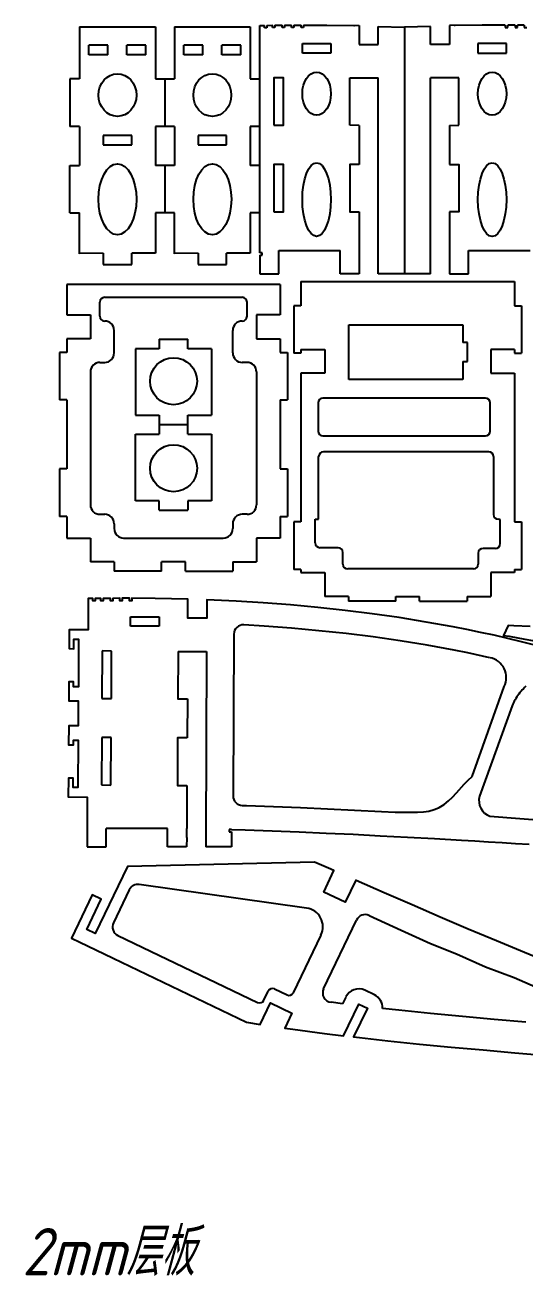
# Model space of a CAD drawing. Header units: millimetres. Extents: x 87 to 387, y 281 to 549.
# Drawn here: x 86.9 to 192.2, y 280.6 to 544.2 of the extents above; entities that cross this region are included whole.
import ezdxf

# ---------------------------------------------------------------- set-up
doc = ezdxf.new("R2010")
doc.units = ezdxf.units.MM
doc.layers.add('2mm层板', color=1, linetype='Continuous')
doc.styles.add('工程文字', font='gbeitc.shx', dxfattribs={"bigfont": 'gbcbig.shx'})

msp = doc.modelspace()

# ---------------------------------------------------------------- linework, layer by layer
at = {"layer": '2mm层板'}
for p, q in [((98.35, 543.83), (98.35, 532.82)), ((114.35, 543.83), (114.35, 532.82)), ((118.35, 543.83), (118.35, 532.82)), ((134.35, 543.83), (134.35, 532.82)), ((136.35, 498.26), (136.35, 544.06)), ((137.31, 543.6), (137.31, 544.08)), ((137.81, 543.6), (137.31, 543.6)), ((137.81, 544.1), (137.81, 543.6)), ((139, 543.63), (139, 544.12)), ((139.5, 543.63), (139, 543.63)), ((139.5, 544.13), (139.5, 543.63)), ((141.05, 543.65), (141.05, 544.15)), ((141.55, 543.65), (141.05, 543.65)), ((141.55, 544.15), (141.55, 543.65)), ((143.01, 543.67), (143.01, 544.17)), ((143.51, 543.67), (143.01, 543.67)), ((143.51, 544.17), (143.51, 543.67)), ((145.05, 543.68), (145.05, 544.18)), ((145.55, 543.68), (145.05, 543.68)), ((145.55, 544.18), (145.55, 543.68)), ((157.32, 544.08), (157.32, 540.08)), ((161.32, 540.08), (161.32, 543.9)), ((166.82, 543.7), (166.82, 491.8)), ((172.32, 540.08), (172.32, 543.9)), ((176.32, 544.08), (176.32, 540.08)), ((188.09, 544.18), (188.09, 543.68)), ((188.09, 543.68), (188.59, 543.68)), ((188.59, 543.68), (188.59, 544.18)), ((190.14, 544.17), (190.14, 543.67)), ((190.14, 543.67), (190.64, 543.67)), ((190.64, 543.67), (190.64, 544.17)), ((192.09, 544.15), (192.09, 543.65)), ((192.09, 543.65), (192.59, 543.65)), ((145.32, 538.27), (145.32, 540.27)), ((145.32, 540.27), (151.32, 540.27)), ((151.32, 540.27), (151.32, 538.27)), ((188.32, 540.27), (182.32, 540.27)), ((182.32, 540.27), (182.32, 538.27)), ((188.32, 538.27), (188.32, 540.27)), ((100.35, 537.93), (100.35, 539.93)), ((104.35, 539.93), (100.35, 539.93)), ((104.35, 537.93), (100.35, 537.93)), ((104.35, 537.93), (104.35, 539.93)), ((108.35, 537.93), (108.35, 539.93)), ((112.35, 539.93), (108.35, 539.93)), ((112.35, 537.93), (108.35, 537.93)), ((112.35, 537.93), (112.35, 539.93)), ((120.35, 537.93), (120.35, 539.93)), ((124.35, 539.93), (120.35, 539.93)), ((124.35, 537.93), (120.35, 537.93)), ((124.35, 537.93), (124.35, 539.93)), ((128.35, 537.93), (128.35, 539.93)), ((132.35, 539.93), (128.35, 539.93)), ((132.35, 537.93), (128.35, 537.93)), ((132.35, 537.93), (132.35, 539.93)), ((151.32, 538.27), (145.32, 538.27)), ((157.32, 540.08), (161.32, 540.08)), ((176.32, 540.08), (172.32, 540.08)), ((182.32, 538.27), (188.32, 538.27)), ((98.35, 532.82), (96.35, 532.82)), ((96.35, 532.82), (96.35, 522.82)), ((114.35, 532.82), (118.35, 532.82)), ((116.35, 532.82), (116.35, 522.82)), ((134.35, 532.82), (136.35, 532.82)), ((155.32, 523.06), (155.32, 533.05)), ((155.32, 533.05), (161.32, 533.05)), ((161.32, 491.8), (161.32, 533.08)), ((172.32, 491.8), (172.32, 533.08)), ((178.32, 533.05), (172.32, 533.05)), ((178.32, 523.06), (178.32, 533.05)), ((98.35, 522.82), (96.35, 522.82)), ((98.35, 522.82), (98.35, 514.59)), ((118.35, 522.82), (114.35, 522.82)), ((114.35, 522.82), (114.35, 514.59)), ((118.35, 522.82), (118.35, 514.59)), ((136.35, 522.82), (134.35, 522.82)), ((134.35, 522.82), (134.35, 514.59)), ((157.32, 523.05), (155.32, 523.06)), ((157.32, 523.05), (157.32, 514.82)), ((176.32, 523.05), (178.32, 523.06)), ((176.32, 523.05), (176.32, 514.82)), ((109.35, 520.93), (103.35, 520.93)), ((103.35, 520.93), (103.35, 518.93)), ((109.35, 518.93), (109.35, 520.93)), ((129.35, 520.93), (123.35, 520.93)), ((123.35, 520.93), (123.35, 518.93)), ((129.35, 518.93), (129.35, 520.93)), ((103.35, 518.93), (109.35, 518.93)), ((123.35, 518.93), (129.35, 518.93)), ((96.35, 514.59), (98.35, 514.59)), ((118.35, 514.59), (114.35, 514.59)), ((136.35, 514.59), (134.35, 514.59)), ((96.35, 504.59), (98.35, 504.59)), ((118.35, 504.59), (114.35, 504.59)), ((136.35, 504.59), (134.35, 504.59)), ((157.32, 504.82), (157.32, 491.8)), ((176.32, 504.82), (176.32, 491.8)), ((136.35, 496.21), (136.35, 498.26)), ((103.35, 496.09), (98.35, 496.07)), ((103.35, 496.09), (103.35, 493.7)), ((114.35, 496.13), (109.35, 496.11)), ((109.35, 493.7), (109.35, 496.11)), ((123.35, 496.09), (118.35, 496.07)), ((123.35, 496.09), (123.35, 493.7)), ((134.35, 496.13), (129.35, 496.11)), ((129.35, 493.7), (129.35, 496.11)), ((136.85, 496.21), (136.35, 496.21)), ((136.35, 495.71), (136.35, 494.21)), ((136.35, 495.71), (136.85, 495.71)), ((136.85, 495.71), (136.85, 496.21)), ((140.35, 495.65), (140.35, 496.65)), ((140.35, 496.65), (153.32, 496.65)), ((140.35, 491.8), (140.35, 495.65)), ((153.32, 495.65), (153.32, 496.65)), ((153.32, 491.8), (153.32, 495.65)), ((180.32, 495.65), (180.32, 496.65)), ((180.32, 496.65), (193.3, 496.65)), ((180.32, 491.8), (180.32, 495.65)), ((103.35, 493.7), (109.35, 493.7)), ((123.35, 493.7), (129.35, 493.7)), ((136.35, 494.21), (136.35, 491.8)), ((136.35, 491.8), (140.35, 491.8)), ((157.32, 491.8), (153.32, 491.8)), ((172.32, 491.8), (161.32, 491.8)), ((176.32, 491.8), (180.32, 491.8)), ((95.66, 489.49), (95.66, 483.1)), ((140.66, 489.49), (95.66, 489.49)), ((140.66, 489.49), (140.66, 483.1)), ((145.03, 490.13), (190.03, 490.13)), ((145.03, 490.13), (145.03, 485.05)), ((190.03, 490.13), (190.03, 485.05)), ((102.66, 482.82), (102.66, 485.82)), ((103.66, 486.82), (132.66, 486.82)), ((133.66, 482.82), (133.66, 485.82)), ((145.03, 485.05), (143.53, 485.05)), ((143.53, 485.05), (143.53, 475.05)), ((190.03, 485.05), (191.53, 485.05)), ((191.53, 485.05), (191.53, 475.05)), ((95.66, 483.1), (100.66, 483.1)), ((100.66, 483.1), (100.66, 478.1)), ((140.66, 483.1), (135.66, 483.1)), ((135.66, 483.1), (135.66, 478.1)), ((103.66, 481.82), (103.66, 481.82)), ((105.66, 475.1), (105.66, 479.82)), ((130.66, 475.1), (130.66, 479.82)), ((132.66, 481.82), (132.66, 481.82)), ((155.13, 481.03), (179.13, 481.03)), ((155.13, 469.53), (155.13, 481.03)), ((179.13, 481.03), (179.13, 477.28)), ((95.66, 478.1), (95.66, 475.21)), ((100.66, 478.1), (95.66, 478.1)), ((115.17, 477.97), (115.17, 475.97)), ((115.17, 477.97), (121.17, 477.97)), ((121.17, 475.97), (121.17, 477.97)), ((135.66, 478.1), (140.66, 478.1)), ((140.66, 478.1), (140.66, 475.21)), ((180.13, 477.28), (179.13, 477.28)), ((180.13, 473.28), (180.13, 477.28)), ((94.16, 475.21), (94.16, 465.21)), ((95.66, 475.21), (94.16, 475.21)), ((110.17, 475.97), (110.17, 461.97)), ((115.17, 475.97), (110.17, 475.97)), ((126.17, 475.97), (121.17, 475.97)), ((126.17, 475.97), (126.17, 461.97)), ((140.66, 475.21), (142.16, 475.21)), ((142.16, 475.21), (142.16, 465.21)), ((145.03, 475.05), (143.53, 475.05)), ((145.03, 475.82), (145.03, 475.05)), ((145.03, 475.82), (150.03, 475.82)), ((150.03, 475.82), (150.03, 470.82)), ((190.03, 475.82), (185.03, 475.82)), ((185.03, 475.82), (185.03, 470.82)), ((190.03, 475.82), (190.03, 475.05)), ((190.03, 475.05), (191.53, 475.05)), ((102.66, 473.1), (103.66, 473.1)), ((133.66, 473.1), (132.66, 473.1)), ((179.13, 473.28), (179.13, 469.53)), ((179.13, 473.28), (180.13, 473.28)), ((100.66, 471.1), (100.66, 443.1)), ((135.66, 471.1), (135.66, 443.1)), ((145.03, 470.82), (145.03, 439.5)), ((150.03, 470.82), (145.03, 470.82)), ((179.13, 469.53), (155.13, 469.53)), ((185.03, 470.82), (190.03, 470.82)), ((190.03, 470.82), (190.03, 439.5)), ((95.66, 465.21), (94.16, 465.21)), ((95.66, 465.21), (95.66, 450.66)), ((140.66, 465.21), (140.66, 450.66)), ((140.66, 465.21), (142.16, 465.21)), ((148.62, 464.57), (148.62, 458.63)), ((183.91, 465.57), (149.62, 465.57)), ((184.91, 458.63), (184.91, 464.57)), ((110.17, 461.97), (115.17, 461.97)), ((115.17, 461.97), (115.17, 457.97)), ((121.17, 461.97), (126.17, 461.97)), ((121.17, 457.97), (121.17, 461.97)), ((121.17, 459.97), (115.17, 459.97)), ((110.17, 457.97), (115.17, 457.97)), ((110.17, 443.97), (110.17, 457.97)), ((121.17, 457.97), (126.17, 457.97)), ((126.17, 457.97), (126.17, 443.97)), ((149.62, 457.63), (183.91, 457.63)), ((184.61, 454.27), (149.75, 454.27)), ((148.75, 440.05), (148.75, 453.27)), ((185.61, 453.27), (185.61, 441.05)), ((95.66, 450.66), (94.16, 450.66)), ((94.16, 450.66), (94.16, 440.66)), ((140.66, 450.66), (142.16, 450.66)), ((142.16, 450.66), (142.16, 440.66)), ((115.17, 443.97), (110.17, 443.97)), ((115.17, 441.97), (115.17, 443.97)), ((126.17, 443.97), (121.17, 443.97)), ((121.17, 443.97), (121.17, 441.97)), ((95.66, 440.66), (94.16, 440.66)), ((95.66, 440.66), (95.66, 436.1)), ((102.66, 441.1), (103.66, 441.1)), ((115.17, 441.97), (121.17, 441.97)), ((133.66, 441.1), (132.66, 441.1)), ((140.66, 440.66), (140.66, 436.1)), ((140.66, 440.66), (142.16, 440.66)), ((105.66, 439.1), (105.66, 438.1)), ((130.66, 439.1), (130.66, 438.1)), ((145.03, 439.5), (143.53, 439.5)), ((143.53, 439.5), (143.53, 429.5)), ((148.02, 440.05), (148.75, 440.05)), ((148.02, 435.07), (148.02, 440.05)), ((187, 440), (186.61, 440.05)), ((187, 434.92), (187, 440)), ((190.03, 439.5), (191.53, 439.5)), ((191.53, 439.5), (191.53, 429.5)), ((95.66, 436.1), (100.66, 436.1)), ((100.66, 436.1), (100.66, 431.1)), ((107.66, 436.1), (128.66, 436.1)), ((140.66, 436.1), (135.66, 436.1)), ((135.66, 436.1), (135.66, 431.1)), ((152.87, 434.07), (149.02, 434.07)), ((153.87, 430.59), (153.87, 433.07)), ((182.39, 432.92), (182.39, 430.59)), ((186, 433.92), (183.39, 433.92)), ((105.66, 431.1), (100.66, 431.1)), ((105.66, 431.1), (105.66, 429.1)), ((120.66, 431.1), (115.66, 431.1)), ((115.66, 429.1), (115.66, 431.1)), ((120.66, 429.1), (120.66, 431.1)), ((130.66, 431.1), (135.66, 431.1)), ((130.66, 431.1), (130.66, 429.1)), ((181.39, 429.59), (154.87, 429.59)), ((115.66, 429.1), (105.66, 429.1)), ((120.66, 429.1), (130.66, 429.1)), ((145.03, 429.5), (143.53, 429.5)), ((145.03, 429.5), (145.03, 428.82)), ((145.03, 428.82), (150.03, 428.82)), ((150.03, 428.82), (150.03, 423.82)), ((190.03, 428.82), (185.03, 428.82)), ((185.03, 428.82), (185.03, 423.82)), ((190.03, 429.5), (190.03, 428.82)), ((190.03, 429.5), (191.53, 429.5)), ((155.03, 423.82), (150.03, 423.82)), ((155.03, 423.82), (155.03, 422.82)), ((165.03, 422.82), (155.03, 422.82)), ((165.03, 423.82), (170.03, 423.82)), ((165.03, 422.82), (165.03, 423.82)), ((170.03, 422.82), (170.03, 423.82)), ((170.03, 422.82), (180.03, 422.82)), ((180.03, 423.82), (185.03, 423.82)), ((180.03, 423.82), (180.03, 422.82)), ((109.13, 419.53), (115.13, 419.53)), ((109.13, 417.53), (109.13, 419.53)), ((115.13, 419.53), (115.13, 417.53)), ((115.13, 417.53), (109.13, 417.53)), ((137.3, 417.56), (133, 417.82)), ((143.05, 417.12), (137.3, 417.56)), ((148.79, 416.59), (143.05, 417.12)), ((154.53, 415.97), (148.79, 416.59)), ((130.88, 415.84), (130.72, 381.79)), ((160.25, 415.26), (154.53, 415.97)), ((165.95, 414.45), (160.25, 415.26)), ((171.64, 413.53), (165.95, 414.45)), ((103.12, 412.31), (103.08, 402.31)), ((105.12, 412.3), (103.12, 412.31)), ((105.08, 402.3), (105.12, 412.3)), ((119.12, 412.23), (125.12, 412.2)), ((177.32, 412.51), (171.64, 413.53)), ((180.21, 411.94), (177.32, 412.51)), ((184.86, 410.89), (180.21, 411.94)), ((181.07, 385.84), (187.85, 404.81)), ((190.95, 403.24), (190.74, 402.94)), ((191.17, 403.54), (190.95, 403.24)), ((191.4, 403.82), (191.17, 403.54)), ((191.64, 404.1), (191.4, 403.82)), ((191.89, 404.37), (191.64, 404.1)), ((192.15, 404.63), (191.89, 404.37)), ((192.41, 404.88), (192.15, 404.63)), ((103.08, 402.31), (105.08, 402.3)), ((121.08, 402.22), (121.04, 393.99)), ((189.5, 400.79), (182.68, 381.72)), ((189.65, 401.1), (189.5, 400.79)), ((189.8, 401.4), (189.65, 401.1)), ((189.97, 401.71), (189.8, 401.4)), ((190.15, 402.02), (189.97, 401.71)), ((190.34, 402.33), (190.15, 402.02)), ((190.53, 402.64), (190.34, 402.33)), ((190.74, 402.94), (190.53, 402.64)), ((103.04, 394.08), (102.99, 384.08)), ((105.04, 394.07), (103.04, 394.08)), ((104.99, 384.07), (105.04, 394.07)), ((179.45, 384.22), (180.26, 385.07)), ((180.26, 385.07), (181.07, 385.84)), ((102.99, 384.08), (104.99, 384.07)), ((120.99, 383.99), (120.94, 374.91)), ((176.98, 381.54), (177.82, 382.42)), ((177.82, 382.42), (179.45, 384.22)), ((132.65, 379.75), (133.52, 379.75)), ((133.52, 379.75), (139.21, 379.54)), ((139.21, 379.54), (144.92, 379.32)), ((174.18, 379.36), (175.17, 379.98)), ((175.17, 379.98), (176.1, 380.72)), ((176.1, 380.72), (176.98, 381.54)), ((144.92, 379.32), (150.62, 379.07)), ((150.62, 379.07), (156.32, 378.8)), ((156.32, 378.8), (162.02, 378.52)), ((162.02, 378.52), (164.87, 378.37)), ((164.87, 378.37), (166.01, 378.36)), ((166.01, 378.36), (167.19, 378.33)), ((167.19, 378.33), (169.61, 378.32)), ((169.61, 378.32), (170.82, 378.41)), ((170.82, 378.41), (171.99, 378.59)), ((171.99, 378.59), (173.12, 378.89)), ((173.12, 378.89), (173.66, 379.11)), ((173.66, 379.11), (174.18, 379.36)), ((184.86, 377.5), (211.22, 375.41)), ((99.98, 375.49), (99.97, 374.98)), ((103.97, 371.06), (103.97, 374.91)), ((116.93, 374.91), (103.97, 374.91)), ((116.93, 371.06), (116.93, 374.91)), ((130.41, 374.73), (129.91, 374.73)), ((129.91, 374.73), (129.91, 374.23)), ((99.97, 373.49), (99.97, 371.06)), ((120.94, 373.02), (120.93, 371.06)), ((125, 372.96), (125, 371.06)), ((129.91, 374.23), (130.41, 374.23)), ((130.4, 372.93), (130.41, 372.93)), ((130.41, 374.23), (130.41, 371.06)), ((99.97, 371.06), (103.97, 371.06)), ((120.93, 371.06), (116.93, 371.06)), ((130.41, 371.06), (125, 371.06))]:
    msp.add_line(p, q, dxfattribs=at)
at = {"layer": '2mm层板', "lineweight": 25}
for p, q in [((108.85, 362), (105.52, 355.06)), ((146.2, 358.15), (110.93, 363.12)), ((159.38, 356.59), (166.17, 353.52)), ((149.8, 341.15), (156.75, 355.63)), ((166.17, 353.52), (172.3, 350.69)), ((106.45, 352.39), (135.87, 338.28)), ((143.42, 340.31), (149.25, 352.46)), ((172.3, 350.69), (177.8, 348.49)), ((177.8, 348.49), (183.91, 345.76)), ((183.91, 345.76), (189.97, 343.5)), ((189.97, 343.5), (195.6, 341.05)), ((137.2, 338.75), (138.11, 340.64)), ((139.44, 341.11), (142.09, 339.84)), ((160.5, 339.86), (158.49, 340.82)), ((153.81, 338), (151.36, 338.3)), ((154.49, 339.41), (153.81, 338)), ((165.68, 336.63), (162.19, 337.01)), ((172.35, 335.94), (165.68, 336.63)), ((179.04, 335.3), (172.35, 335.94)), ((185.73, 334.69), (179.04, 335.3)), ((192.42, 334.1), (185.73, 334.69))]:
    msp.add_line(p, q, dxfattribs=at)
at = {"layer": '2mm层板'}
for points in [[(98.35, 543.83), (114.35, 543.83)], [(118.35, 543.83), (134.35, 543.83)], [(136.35, 544.06), (137.31, 544.08)], [(137.81, 544.1), (139.07, 544.12)], [(139.5, 544.13), (141.05, 544.15)], [(141.55, 544.15), (143.01, 544.17)], [(143.51, 544.17), (144.77, 544.18), (145.05, 544.18)], [(145.55, 544.18), (150.46, 544.17)], [(150.46, 544.17), (157.32, 544.08)], [(156.16, 544.08), (156.32, 544.08)], [(161.32, 543.9), (166.82, 543.7)], [(172.32, 543.9), (166.82, 543.7)], [(183.18, 544.17), (176.32, 544.08)], [(177.49, 544.08), (177.32, 544.08)], [(188.09, 544.18), (183.18, 544.17)], [(190.14, 544.17), (188.88, 544.18), (188.59, 544.18)], [(192.09, 544.15), (190.64, 544.17)], [(96.35, 504.59), (96.35, 514.59)], [(116.35, 514.59), (116.35, 504.59)], [(157.32, 514.82), (155.32, 514.82), (155.32, 504.82), (157.32, 504.82)], [(176.32, 514.82), (178.32, 514.82), (178.32, 504.82), (176.32, 504.82)], [(98.35, 495.99), (98.35, 504.59)], [(114.35, 504.59), (114.35, 496.13)], [(118.35, 495.99), (118.35, 504.59)], [(134.35, 504.59), (134.35, 496.13)]]:
    msp.add_lwpolyline(points, dxfattribs=at)
for points in [[(139.32, 523.06), (141.32, 523.06), (141.32, 533.06), (139.32, 533.06)], [(139.32, 504.82), (141.32, 504.82), (141.32, 514.82), (139.32, 514.82)]]:
    msp.add_lwpolyline(points, close=True, dxfattribs=at)
at = {"layer": '2mm层板', "lineweight": 25}
for points in [[(194.34, 413.55), (191.49, 414.27), (188.62, 414.95), (185.75, 415.61), (182.88, 416.23), (179.99, 416.83), (177.1, 417.39), (171.43, 418.41), (165.74, 419.33), (160.03, 420.14), (154.31, 420.86), (148.58, 421.47), (142.83, 422), (137.08, 422.44), (131.39, 422.79), (125.18, 423.09), (125.16, 419.2), (121.16, 419.22), (121.18, 423.22), (114.32, 423.38), (109.41, 423.41), (109.4, 422.91), (108.9, 422.91), (108.91, 423.42), (108.62, 423.42), (107.36, 423.41), (107.36, 422.91), (106.86, 422.91), (106.86, 423.41), (105.41, 423.4), (105.4, 422.9), (104.9, 422.9), (104.91, 423.4), (103.36, 423.39), (103.35, 422.89), (102.85, 422.89), (102.86, 423.39), (101.66, 423.36), (101.66, 422.86), (101.16, 422.86), (101.16, 423.35), (100.2, 423.34), (100.17, 416.78), (96.17, 416.8), (96.15, 412.8), (97.15, 412.79), (97.16, 414.79), (98.16, 414.79), (98.12, 404.79), (97.12, 404.79), (97.12, 405.79), (96.12, 405.8), (96.1, 401.8), (98.1, 401.79), (98.08, 396.54), (96.08, 396.55), (96.06, 392.55), (97.06, 392.55), (97.06, 393.55), (98.06, 393.54), (98.01, 383.54), (97.01, 383.55), (97.02, 385.55), (96.02, 385.55), (96, 381.55), (100, 381.53), (99.98, 375.49)], [(193.32, 417.47), (189.89, 417.63), (188.71, 417.68), (187.71, 415.58), (188.93, 415.4), (192.19, 414.83), (195.44, 414.22)], [(119.12, 412.23), (119.08, 402.23), (121.08, 402.22)], [(125.12, 412.2), (125, 372.96)], [(121.04, 393.99), (119.04, 394), (118.99, 384), (120.99, 383.99)], [(99.97, 374.98), (99.97, 373.49)], [(120.94, 373.02), (120.94, 374.91)], [(130.41, 374.73), (133.25, 374.63), (138.95, 374.43), (144.65, 374.2), (150.36, 373.95), (156.05, 373.69), (161.75, 373.4), (167.45, 373.11), (173.15, 372.79), (178.85, 372.46), (181.7, 372.29), (184.55, 372.12), (187.4, 371.94), (190.26, 371.76), (193.11, 371.58)], [(198.1, 346.35), (192.14, 348.77), (186.2, 351.24), (180.28, 353.74), (174.37, 356.26), (168.47, 358.82), (162.58, 361.38), (156.69, 363.96), (156.56, 364.02), (154.32, 359.36), (149.82, 361.52), (151.98, 366.03), (150.8, 366.55), (147.85, 367.84), (108.44, 366.9), (101.67, 352.79), (99.87, 353.66), (102.94, 360.05), (101.05, 360.95), (96.67, 351.81), (133.54, 334.12), (136.45, 333.65), (138.61, 338.16), (143.12, 336), (141.62, 332.88), (143.3, 332.63), (149.97, 331.74), (154.01, 331.25), (157.22, 337.94), (159.03, 337.07), (156.11, 330.99), (157.35, 330.85), (163.33, 330.19), (170.02, 329.5), (176.71, 328.86), (183.41, 328.25), (190.11, 327.65), (196.85, 327.07)]]:
    msp.add_lwpolyline(points, dxfattribs=at)
at = {"layer": '2mm层板'}
for centre in [(118.17, 469.15), (118.17, 450.8)]:
    msp.add_circle(centre, 4.95, dxfattribs=at)
for centre, radius, start, end in [((103.66, 485.82), 1, 90, 180), ((132.66, 485.82), 1, 0, 90), ((103.66, 482.82), 1, 180, 270), ((132.66, 482.82), 1, 270, 0), ((103.66, 479.82), 2, 0, 90), ((132.66, 479.82), 2, 90, 180), ((103.66, 475.1), 2, 270, 0), ((132.66, 475.1), 2, 180, 270), ((102.66, 471.1), 2, 90, 180), ((133.66, 471.1), 2, 0, 90), ((149.62, 464.57), 1, 90, 180), ((183.91, 464.57), 1, 0, 90), ((149.62, 458.63), 1, 180, 270), ((183.91, 458.63), 1, 270, 0), ((149.75, 453.27), 1, 90, 180), ((184.61, 453.27), 1, 0, 90), ((102.66, 443.1), 2, 180, 270), ((133.66, 443.1), 2, 270, 0), ((103.66, 439.1), 2, 0, 90), ((132.66, 439.1), 2, 90, 180), ((186.61, 441.05), 1, 180, 270), ((107.66, 438.1), 2, 180, 270), ((128.66, 438.1), 2, 270, 0), ((149.02, 435.07), 1, 180, 270), ((186, 434.92), 1, 270, 0), ((152.87, 433.07), 1, 0, 90), ((183.39, 432.92), 1, 90, 180), ((154.87, 430.59), 1, 180, 270), ((181.39, 430.59), 1, 270, 0), ((132.88, 415.83), 2, 86.4562, 179.7258), ((184, 406.7), 4.29, 333.9566, 78.3958), ((132.78, 381.81), 2.06, 180.4093, 266.4415), ((185.97, 380.75), 3.44, 163.5852, 251.1043)]:
    msp.add_arc(centre, radius, start, end, dxfattribs=at)
at = {"layer": '2mm层板', "lineweight": 25}
for centre, radius, start, end in [((110.65, 361.14), 2, 81.9823, 154.3703), ((145.64, 354.19), 4, 334.3703, 81.9823), ((158.55, 354.77), 2, 65.7201, 154.3703), ((107.32, 354.19), 2, 154.3703, 244.3703), ((139.01, 340.2), 1, 64.3703, 154.3703), ((142.52, 340.74), 1, 244.3703, 334.3703), ((151.6, 340.28), 2, 154.3703, 263.0709), ((157.19, 338.12), 3, 64.3703, 154.3703), ((136.3, 339.18), 1, 244.3703, 334.3703), ((159.2, 337.15), 3, 357.2835, 64.3703)]:
    msp.add_arc(centre, radius, start, end, dxfattribs=at)
at = {"layer": '2mm层板'}
for centre, major_axis, ratio in [((106.35, 529.43), (0, -4.5), 0.888889), ((126.35, 529.43), (0, -4.5), 0.888889), ((148.32, 529.72), (0, 4.55), 0.659504), ((185.32, 529.71), (0, 4.55), 0.659504), ((106.35, 507.47), (0, -7.47), 0.53575), ((126.35, 507.47), (0, -7.47), 0.53575), ((148.32, 507.41), (0, 7.76), 0.386585), ((185.32, 507.4), (0, 7.76), 0.386585)]:
    msp.add_ellipse(centre, major_axis=major_axis, ratio=ratio, dxfattribs=at)

# ---------------------------------------------------------------- texts
at = {"layer": '2mm层板', "insert": (86.26, 290.75), "char_height": 10, "attachment_point": 1, "style": '工程文字'}
msp.add_mtext_dynamic_manual_height_columns('2mm层板', width=123.2202, gutter_width=12.5, heights=[23.9], dxfattribs=at)

doc.saveas('drawing.dxf')
